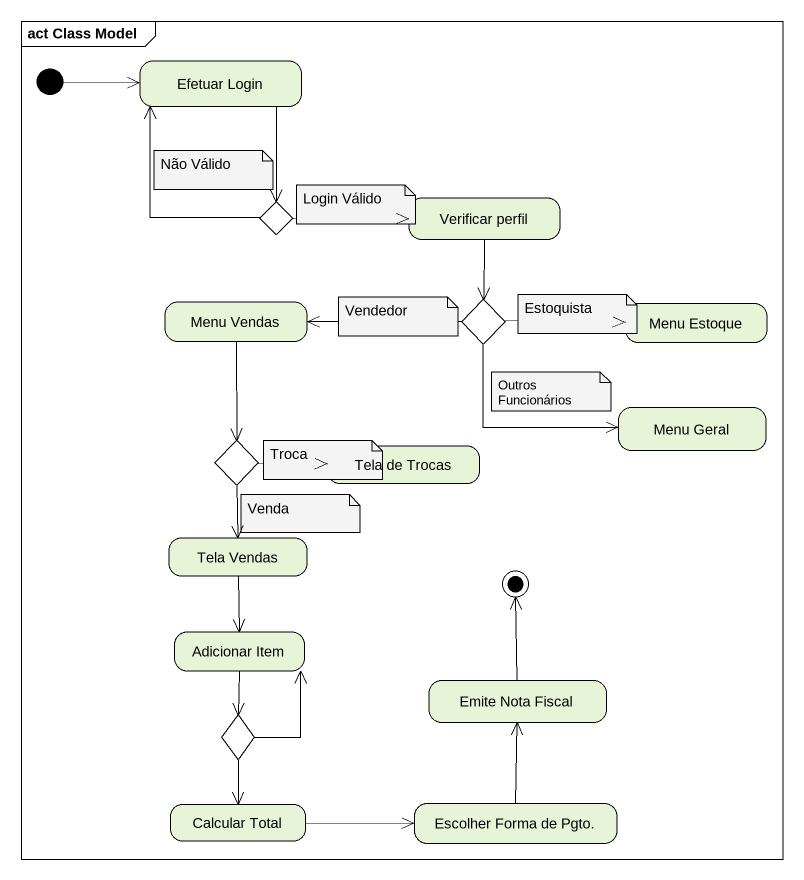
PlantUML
@startuml
mainframe act Class Model
hide empty description
state "Efetuar Login" as Efetuar_Login
state choice1 <<choice>>
state "Verificar perfil" as Verificar_perfil
state "Menu Vendas" as Menu_Vendas
state choice2 <<choice>>
state "Menu Estoque" as Menu_Estoque
state choice3 <<choice>>
state "Tela de Trocas" as Tela_de_Trocas
state "Menu Geral" as Menu_Geral
state "Tela Vendas" as Tela_Vendas
state "Adicionar Item" as Adicionar_Item
state "Emite Nota Fiscal" as Emite_Nota_Fiscal
state choice4 <<choice>>
state "Calcular Total" as Calcular_Total
state "Escolher Forma de Pgto." as Escolher_Forma_de_Pgto
[*] -right-> Efetuar_Login
Efetuar_Login --> choice1
choice1 -up-> Efetuar_Login
choice1 -right-> Verificar_perfil
Verificar_perfil --> choice2
Menu_Vendas --> choice3
choice2 -left-> Menu_Vendas
choice2 -right-> Menu_Estoque
choice2 -right-> Menu_Geral
choice3 -right-> Tela_de_Trocas
choice3 --> Tela_Vendas
Tela_Vendas --> Adicionar_Item
Adicionar_Item --> choice4
choice4 -up-> Adicionar_Item
choice4 --> Calcular_Total
Calcular_Total -right-> Escolher_Forma_de_Pgto
Escolher_Forma_de_Pgto -up-> Emite_Nota_Fiscal
Emite_Nota_Fiscal -up-> [*]
note as N1
  Não Válido
end note
note as N2
  Login Válido
end note
note as N3
  Vendedor
end note
note as N4
  Estoquista
end note
note as N5
  Outros
  Funcionários
end note
note as N6
  Troca
end note
note as N7
  Venda
end note
@enduml
